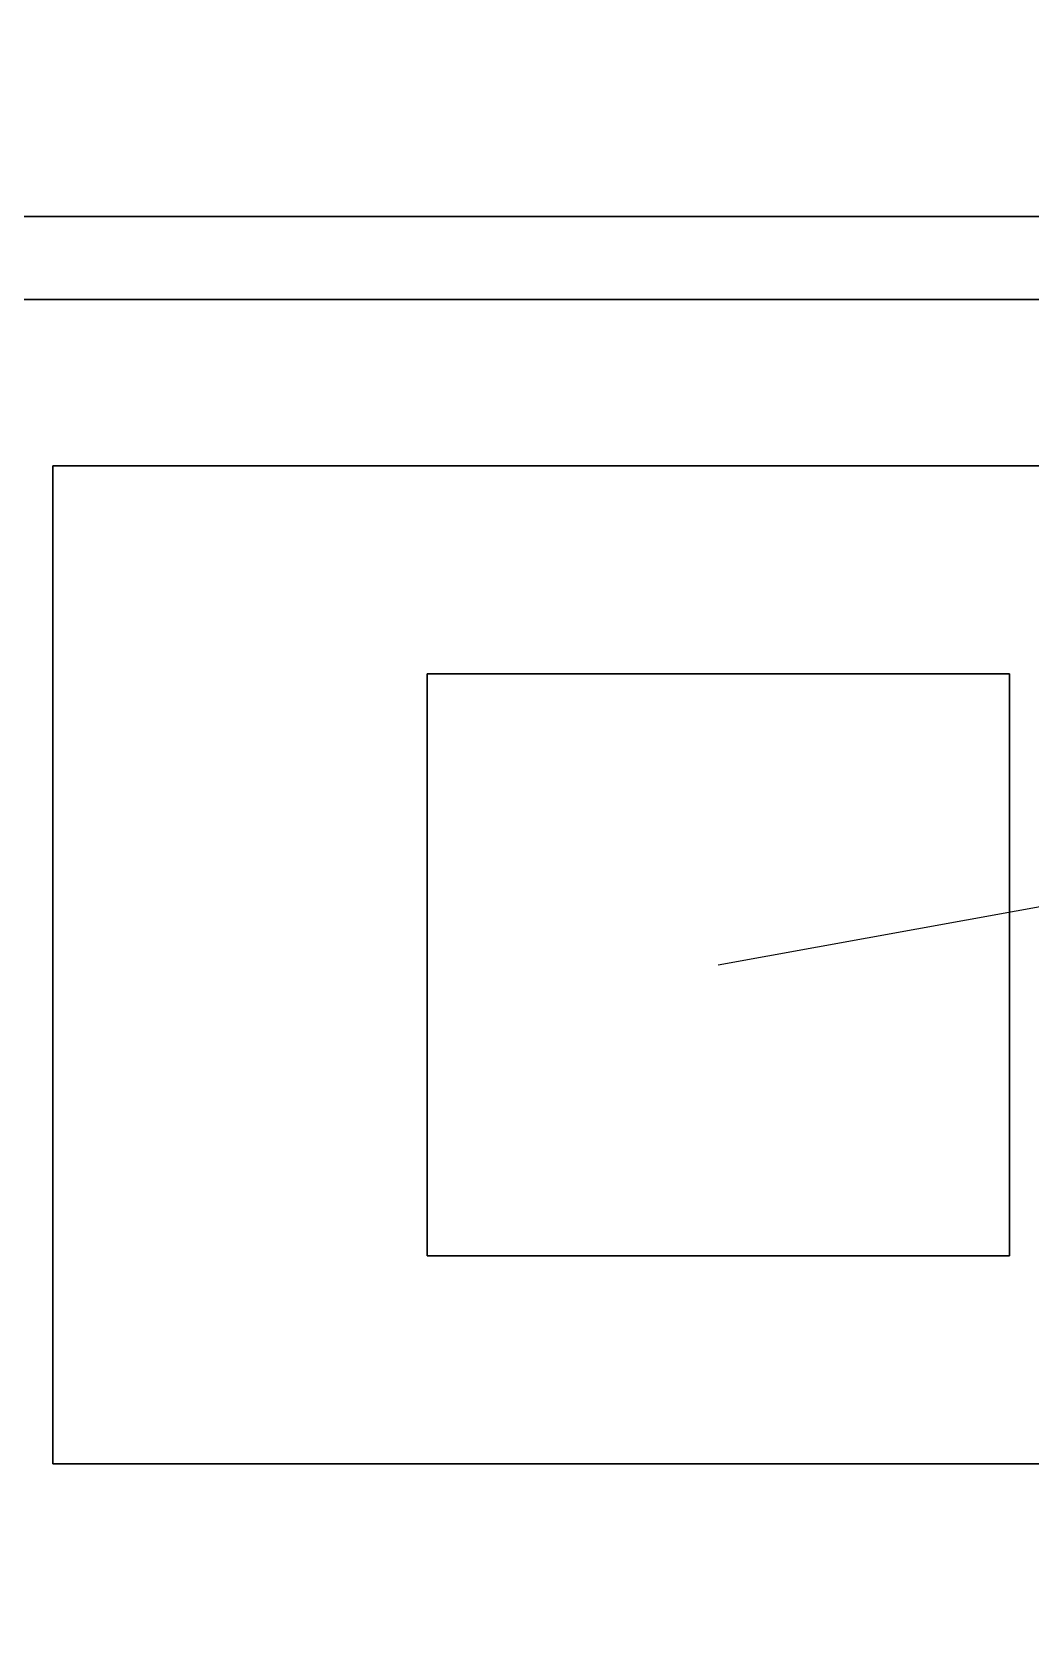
# Model space of a CAD drawing. Extents: x -65 to 400, y -475 to 105.
# Drawn here: x -8.25 to 3.76, y -32.12 to -12.79 of the extents above; entities that cross this region are included whole.
import ezdxf

# ---------------------------------------------------------------- set-up
doc = ezdxf.new("R2010")
doc.units = 0
for name, color, linetype in [('DRONE_ELECTRONICS', 3, 'CONTINUOUS'), ('DRONE_FRAME', 8, 'CONTINUOUS'), ('LABELS', 2, 'CONTINUOUS')]:
    doc.layers.add(name, color=color, linetype=linetype)

msp = doc.modelspace()

# ---------------------------------------------------------------- linework, layer by layer
at = {"layer": 'DRONE_ELECTRONICS'}
for points in [[(-14, -33, 9), (14, -33, 9), (14, -15, 9), (-14, -15, 9)], [(-14, -33, 10.6), (14, -33, 10.6), (14, -15, 10.6), (-14, -15, 10.6)], [(14, -15, 9), (-14, -15, 9), (-14, -15, 10.6), (14, -15, 10.6)], [(-8, -30, 12), (8, -30, 12), (8, -18, 12), (-8, -18, 12)], [(-8, -30, 14), (8, -30, 14), (8, -18, 14), (-8, -18, 14)], [(8, -18, 12), (-8, -18, 12), (-8, -18, 14), (8, -18, 14)], [(-8, -18, 12), (-8, -30, 12), (-8, -30, 14), (-8, -18, 14)], [(-3.5, -27.5, 10.6), (3.5, -27.5, 10.6), (3.5, -20.5, 10.6), (-3.5, -20.5, 10.6)], [(-3.5, -27.5, 12.1), (3.5, -27.5, 12.1), (3.5, -20.5, 12.1), (-3.5, -20.5, 12.1)], [(3.5, -20.5, 10.6), (-3.5, -20.5, 10.6), (-3.5, -20.5, 12.1), (3.5, -20.5, 12.1)], [(-3.5, -20.5, 10.6), (-3.5, -27.5, 10.6), (-3.5, -27.5, 12.1), (-3.5, -20.5, 12.1)], [(3.5, -27.5, 10.6), (3.5, -20.5, 10.6), (3.5, -20.5, 12.1), (3.5, -27.5, 12.1)], [(-3.5, -27.5, 10.6), (3.5, -27.5, 10.6), (3.5, -27.5, 12.1), (-3.5, -27.5, 12.1)], [(-8, -30, 12), (8, -30, 12), (8, -30, 14), (-8, -30, 14)]]:
    msp.add_3dface(points, dxfattribs=at)
at = {"layer": 'DRONE_FRAME'}
for points in [[(-16, -16), (16, -16), (16, 16), (-16, 16)], [(-16, -16, 2.3), (16, -16, 2.3), (16, 16, 2.3), (-16, 16, 2.3)], [(2.121, -2.121), (-29.699, -33.941), (-33.941, -29.699), (-2.121, 2.121)], [(2.121, -2.121, 2.3), (-29.699, -33.941, 2.3), (-33.941, -29.699, 2.3), (-2.121, 2.121, 2.3)], [(-33.941, -29.699), (-2.121, 2.121), (-2.121, 2.121, 2.3), (-33.941, -29.699, 2.3)], [(2.121, 2.121), (33.941, -29.699), (29.699, -33.941), (-2.121, -2.121)], [(2.121, 2.121, 2.3), (33.941, -29.699, 2.3), (29.699, -33.941, 2.3), (-2.121, -2.121, 2.3)], [(2.121, 2.121), (33.941, -29.699), (33.941, -29.699, 2.3), (2.121, 2.121, 2.3)], [(2.121, -2.121), (-29.699, -33.941), (-29.699, -33.941, 2.3), (2.121, -2.121, 2.3)], [(29.699, -33.941), (-2.121, -2.121), (-2.121, -2.121, 2.3), (29.699, -33.941, 2.3)], [(-16, -16), (16, -16), (16, -16, 2.3), (-16, -16, 2.3)]]:
    msp.add_3dface(points, dxfattribs=at)
at = {"layer": 'LABELS'}
msp.add_line((0, -24, 14), (55, -14, 18), dxfattribs=at)

doc.saveas('drawing.dxf')
